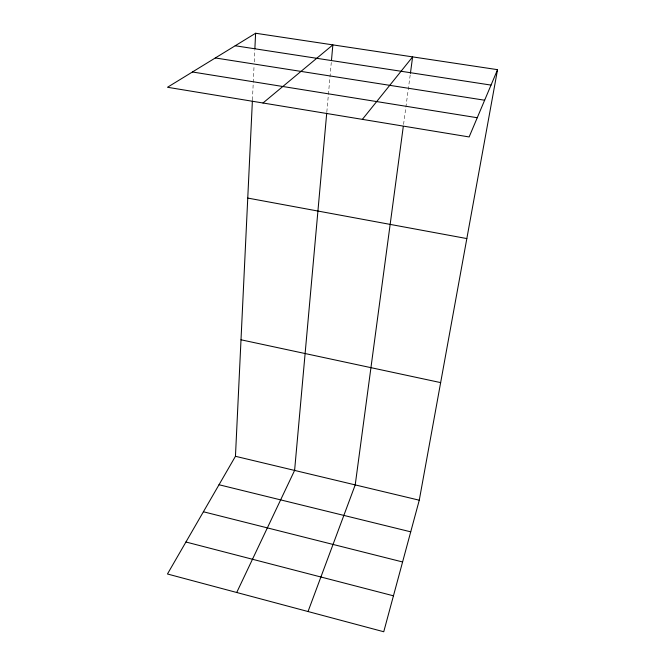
<?xml version="1.0" encoding="UTF-8"?>
<svg xmlns="http://www.w3.org/2000/svg" width="665" height="665" viewBox="0 0 665 665"><rect width="100%" height="100%" fill="white"/><g stroke="black" fill="none" stroke-linecap="round" stroke-linejoin="round"><path stroke-width="0.5" stroke-dasharray="3.33 2.49" d="M252.426 99.933L253.215 83.458M253.265 82.435L254.047 66.035M254.238 61.936L254.828 49.642M326.823 112.003L328.302 95.544M328.402 94.505L331.278 62.452M403.555 124.455L410.28 74.314"/><path stroke-width="1" d="M497.545 69.667L469.133 136.948L167.497 87.273L255.609 33.25L497.545 69.667L419.266 500.205L383.747 631.75L167.455 573.995L235.452 456.29L252.384 100.964M254.878 48.62L255.609 33.25M326.731 113.025L294.603 470.421L236.723 592.49M331.469 60.39L332.857 44.879L262.983 103M403.289 126.483L355.218 484.901L308.036 611.534M410.421 73.291L412.616 56.882L362.375 119.368M235.202 45.76L491.028 85.095M215.319 57.955L484.644 100.224M192.443 71.986L477.246 117.73M247.754 198.07L466.838 238.569M241.004 339.79L440.654 382.608M235.452 456.29L419.266 500.205M219.009 484.743L410.729 531.834M203.407 511.767L402.591 561.967M185.934 542L393.456 595.815"/></g></svg>
